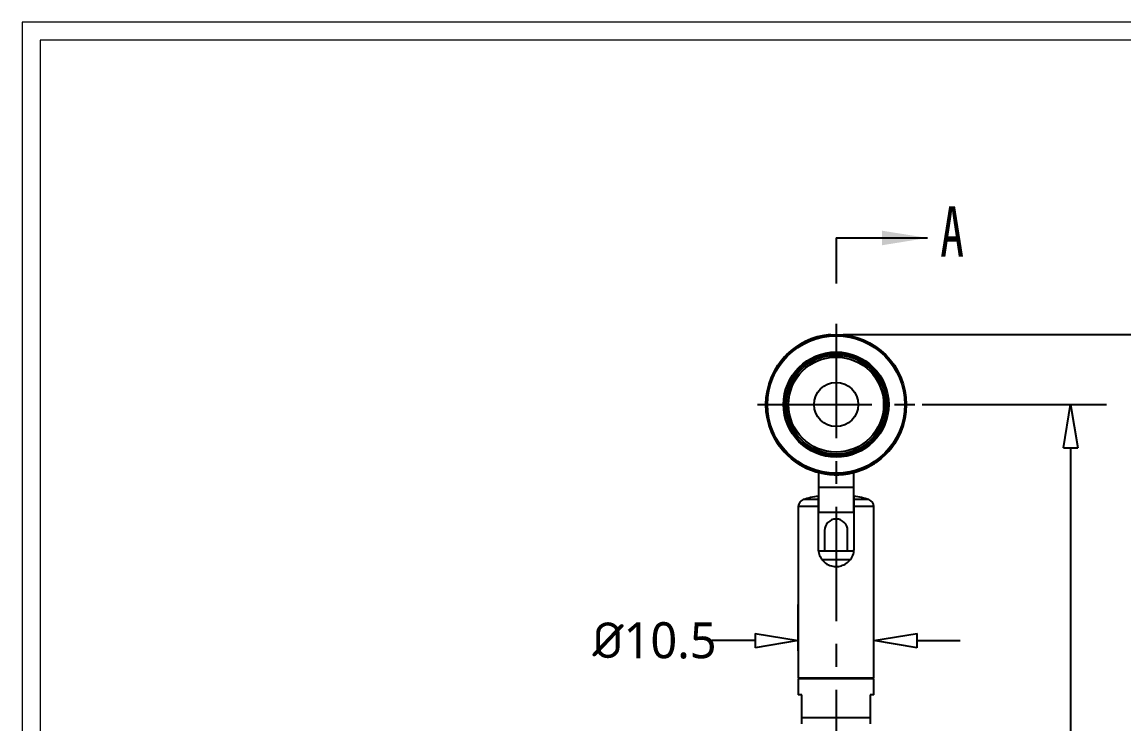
# Model space of a CAD drawing. Header units: millimetres. Extents: x 1036 to 1814, y -113 to 289.
# Drawn here: x 1036.3 to 1189.3, y 191.9 to 289.4 of the extents above; entities that cross this region are included whole.
import ezdxf

# ---------------------------------------------------------------- set-up
doc = ezdxf.new("R2010")
doc.units = ezdxf.units.MM
doc.linetypes.add('CENTER', pattern=[50.8, 31.75, -6.35, 6.35, -6.35])
doc.layers.get('0').update_dxf_attribs({"color": 8, "lineweight": 30})
doc.layers.get('Defpoints').update_dxf_attribs({"color": 6, "lineweight": 9})
for name, color, linetype, lineweight in [('CenterLine', 1, 'CENTER', 9), ('Dimension', 136, 'Continuous', 9), ('SolidLine', 7, 'Continuous', 30)]:
    doc.layers.add(name, color=color, linetype=linetype, lineweight=lineweight)
doc.styles.add('SLDTEXTSTYLE5', font='TXT', dxfattribs={"width": 0.7})
doc.styles.get("Standard").update_dxf_attribs({"font": ''})
doc.styles.get('Standard').set_extended_font_data('Microsoft YaHei Light')
doc.dimstyles.new('DENGTECx1.5', dxfattribs={"dimtxt": 5, "dimasz": 6, "dimexe": 5, "dimexo": 1, "dimgap": 0.5, "dimtad": 0, "dimdec": 1, "dimzin": 0, "dimdsep": 46, "dimtxsty": 'Standard', "dimblk": 'CLOSEDBLANK', "dimcen": 1, "dimadec": 0, "dimazin": 3, "dimtfac": 1, "dimtdec": 1, "dimtofl": 0, "dimtmove": 0, "dimatfit": 3, "dimldrblk": 'CLOSEDBLANK', "dimfxl": 1, "dimtolj": 1, "dimtzin": 0, "dimarcsym": 0})

# ---------------------------------------------------------------- blocks, each defined once
blk = doc.blocks.new('_ClosedBlank')
at = {"color": 0, "linetype": 'ByBlock', "lineweight": -2}
for p, q in [((-1, 0.167), (0, 0)), ((-1, 0.167), (-1, -0.167)), ((0, 0), (-1, -0.167))]:
    blk.add_line(p, q, dxfattribs=at)
blk = doc.blocks.new('*D46')
at = {"layer": 'Defpoints', "color": 0, "lineweight": -3}
for p in [(1149.36, 246.03), (1193.02, 246.03), (1151.66, 95.58)]:
    blk.add_point(p, dxfattribs=at)
at = {"layer": 'Dimension', "color": 0, "lineweight": -2}
for p, q in [((1150.36, 246.03), (1198.02, 246.03)), ((1193.02, 240.03), (1193.02, 188.89)), ((1193.02, 101.58), (1193.02, 173.55)), ((1152.66, 95.58), (1198.02, 95.58))]:
    blk.add_line(p, q, dxfattribs=at)
at = {"layer": 'Dimension', "color": 0, "lineweight": -2, "xscale": 6, "yscale": 6, "zscale": 6}
for p, rotation in [((1193.02, 246.03), 90), ((1193.02, 95.58), 270)]:
    blk.add_blockref('_ClosedBlank', p, dxfattribs=dict(at, rotation=rotation))
at = {"layer": 'Dimension', "color": 0, "lineweight": -3, "insert": (1193.02, 181.22), "char_height": 5, "attachment_point": 5, "rotation": 90}
blk.add_mtext('\\A1;150.5', dxfattribs=at)
blk = doc.blocks.new('*D48')
at = {"layer": 'Defpoints', "color": 0, "lineweight": -3}
for p in [(1144.11, 203.5), (1144.11, 201.07), (1154.61, 201.07)]:
    blk.add_point(p, dxfattribs=at)
at = {"layer": 'Dimension', "color": 0, "lineweight": -2}
for p, q in [((1144.11, 202.07), (1144.11, 208.5)), ((1154.61, 202.07), (1154.61, 208.5)), ((1138.11, 203.5), (1132.11, 203.5)), ((1160.61, 203.5), (1166.61, 203.5))]:
    blk.add_line(p, q, dxfattribs=at)
at = {"layer": 'Dimension', "color": 0, "lineweight": -2, "xscale": 6, "yscale": 6, "zscale": 6}
blk.add_blockref('_ClosedBlank', (1144.11, 203.5), dxfattribs=at)
at = {"layer": 'Dimension', "color": 0, "lineweight": -2, "xscale": 6, "yscale": 6, "zscale": 6, "rotation": 180}
blk.add_blockref('_ClosedBlank', (1154.61, 203.5), dxfattribs=at)
at = {"layer": 'Dimension', "color": 0, "lineweight": -3, "insert": (1124.14, 203.5), "char_height": 5, "attachment_point": 5}
blk.add_mtext('\\A1;{\\fISOCPEUR|b0|i0|c134|p34;%%C}10.5', dxfattribs=at)
blk = doc.blocks.new('*D51')
at = {"layer": 'Defpoints', "color": 0, "lineweight": -3}
for p in [(1160.3, 236.28), (1151.66, 95.58), (1181.92, 95.58)]:
    blk.add_point(p, dxfattribs=at)
at = {"layer": 'Dimension', "color": 0, "lineweight": -2}
for p, q in [((1161.3, 236.28), (1186.92, 236.28)), ((1181.92, 230.28), (1181.92, 173.37)), ((1181.92, 101.58), (1181.92, 157.75)), ((1152.66, 95.58), (1186.92, 95.58))]:
    blk.add_line(p, q, dxfattribs=at)
at = {"layer": 'Dimension', "color": 0, "lineweight": -2, "xscale": 6, "yscale": 6, "zscale": 6}
for p, rotation in [((1181.92, 236.28), 90), ((1181.92, 95.58), 270)]:
    blk.add_blockref('_ClosedBlank', p, dxfattribs=dict(at, rotation=rotation))
at = {"layer": 'Dimension', "color": 0, "lineweight": -3, "insert": (1181.92, 165.56), "char_height": 5, "attachment_point": 5, "rotation": 90}
blk.add_mtext('\\A1;140.7', dxfattribs=at)

msp = doc.modelspace()

# ---------------------------------------------------------------- linework, layer by layer
at = {"layer": 'CenterLine', "lineweight": -3, "ltscale": 0.5}
for p, q in [((1149.36, 247.48), (1149.36, 94.22)), ((1138.43, 236.28), (1160.3, 236.28))]:
    msp.add_line(p, q, dxfattribs=at)
at = {"layer": 'Defpoints'}
for points in [[(1479.31, -23.09), (1479.31, 289.4), (1036.31, 289.4), (1036.31, -23.09)], [(1476.81, -20.59), (1476.81, 286.9), (1038.81, 286.9), (1038.81, -20.59)]]:
    msp.add_lwpolyline(points, close=True, dxfattribs=at)
at = {"layer": 'Dimension', "lineweight": -3}
for q in [(1149.36, 253.07), (1162.06, 259.42)]:
    msp.add_line((1149.36, 259.42), q, dxfattribs=at)
msp.add_solid([(1162.06, 259.42), (1155.71, 260.43), (1155.71, 258.4)], dxfattribs=at)
at = {"layer": 'SolidLine', "color": 7, "linetype": 'Continuous', "lineweight": 25}
for p, q in [((1146.96, 224.78), (1146.96, 226.83)), ((1151.76, 226.83), (1151.76, 224.78)), ((1146.86, 223.57), (1146.86, 223.08)), ((1151.76, 224.78), (1146.96, 224.78)), ((1146.96, 221.31), (1146.96, 224.78)), ((1151.76, 224.78), (1151.76, 221.31)), ((1151.86, 223.08), (1151.86, 223.57)), ((1144.11, 222.12), (1144.11, 198.28)), ((1146.86, 222.12), (1146.86, 216.28)), ((1151.86, 216.28), (1151.86, 222.12)), ((1154.61, 198.28), (1154.61, 222.12)), ((1146.96, 221.31), (1146.86, 221.31)), ((1151.76, 221.31), (1146.96, 221.31)), ((1151.86, 221.31), (1151.76, 221.31)), ((1147.76, 218.78), (1147.76, 215.98)), ((1150.96, 215.98), (1150.96, 218.78)), ((1146.9, 215.98), (1151.86, 215.98)), ((1147.35, 214.78), (1151.34, 214.78)), ((1154.61, 198.28), (1144.11, 198.28)), ((1144.11, 198.18), (1144.11, 195.98)), ((1154.61, 198.18), (1144.11, 198.18)), ((1145.36, 198.28), (1145.36, 198.18)), ((1153.36, 198.18), (1153.36, 198.28)), ((1154.61, 195.98), (1154.61, 198.18)), ((1144.61, 195.98), (1144.11, 195.98)), ((1144.61, 192.78), (1144.61, 195.98)), ((1154.61, 195.98), (1154.11, 195.98)), ((1154.11, 195.98), (1154.11, 192.78)), ((1154.11, 192.78), (1144.61, 192.78))]:
    msp.add_line(p, q, dxfattribs=at)
at = {"layer": 'SolidLine', "color": 8, "linetype": 'Continuous', "lineweight": 25}
for p, q in [((1146.86, 222.12), (1144.11, 222.12)), ((1146.86, 223.08), (1144.81, 223.08)), ((1153.92, 223.08), (1151.86, 223.08)), ((1154.61, 222.12), (1151.86, 222.12))]:
    msp.add_line(p, q, dxfattribs=at)
at = {"layer": 'SolidLine', "color": 7, "linetype": 'Continuous', "lineweight": 25}
for radius in [9.75, 9.55, 7.3, 7.1, 6.87, 6.6, 3.07]:
    msp.add_circle((1149.36, 236.28), radius, dxfattribs=at)
for centre, radius, start, end in [((1149.36, 236.28), 9.75, 94.5785, 180), ((1149.36, 236.28), 9.75, 180, 4.5785), ((1149.36, 208.78), 15, 99.5941, 107.6722), ((1149.36, 208.78), 15, 72.3278, 80.4059), ((1145.11, 222.12), 1, 107.6722, 180), ((1153.61, 222.12), 1, 0, 72.3278), ((1149.36, 218.78), 1.6, 0, 180)]:
    msp.add_arc(centre, radius, start, end, dxfattribs=at)
for points, knots in [([(1146.86, 223.08), (1146.86, 223.06), (1146.86, 223), (1146.86, 222.82), (1146.86, 222.52), (1146.86, 222.27), (1146.86, 222.14), (1146.86, 222.12)], [0, 0, 0, 0, 0.153858, 0.433365, 0.714232, 0.960531, 1, 1, 1, 1]), ([(1151.86, 222.12), (1151.86, 222.13), (1151.86, 222.24), (1151.86, 222.45), (1151.86, 222.72), (1151.86, 222.94), (1151.86, 223.04), (1151.86, 223.07), (1151.86, 223.08)], [0, 0, 0, 0, 0.0237618, 0.2458322, 0.468668, 0.7060294, 0.9705713, 1, 1, 1, 1]), ([(1146.86, 216.28), (1146.89, 216.02), (1146.94, 215.5), (1147.31, 214.79), (1147.89, 214.2), (1148.66, 213.83), (1149.51, 213.74), (1150.29, 213.92), (1150.97, 214.32), (1151.52, 214.93), (1151.82, 215.63), (1151.85, 216.11), (1151.86, 216.28)], [0, 0, 0, 0, 0.098816, 0.197337, 0.303203, 0.415283, 0.519945, 0.616386, 0.714308, 0.820857, 0.932971, 1, 1, 1, 1]), ([(1147.37, 214.78), (1147.53, 214.78), (1147.86, 214.78), (1148.43, 214.78), (1149.05, 214.78), (1149.66, 214.78), (1150.23, 214.78), (1150.76, 214.78), (1151.14, 214.78), (1151.3, 214.78), (1151.33, 214.78)], [0, 0, 0, 0, 0.121783, 0.268272, 0.419639, 0.556083, 0.696669, 0.829886, 0.967766, 1, 1, 1, 1]), ([(1144.61, 191.92), (1144.61, 191.93), (1144.61, 191.93), (1144.61, 192.07), (1144.61, 192.32), (1144.61, 192.59), (1144.61, 192.76), (1144.61, 192.78)], [0, 0, 0, 0, 0.16412, 0.371218, 0.652966, 0.942173, 1, 1, 1, 1]), ([(1154.11, 192.78), (1154.11, 192.76), (1154.11, 192.59), (1154.11, 192.32), (1154.11, 192.07), (1154.11, 191.94), (1154.11, 191.93), (1154.11, 191.93)], [0, 0, 0, 0, 0.057827, 0.340349, 0.628765, 0.829819, 1, 1, 1, 1])]:
    msp.add_open_spline(points, degree=3, knots=knots, dxfattribs=at)

# ---------------------------------------------------------------- texts
at = {"layer": 'Dimension', "lineweight": -3, "insert": (1163.8, 263.8), "char_height": 7, "attachment_point": 1, "style": 'SLDTEXTSTYLE5'}
msp.add_mtext('A', dxfattribs=at)

# ---------------------------------------------------------------- dimensions: what is measured, and where the dimension line sits
at = {"layer": 'Dimension', "lineweight": -3}
for base, p1, p2, picture, middle in [((1193.0184, 246.0344), (1151.6617, 95.5792), (1149.363, 246.0344), '*D46', (1193.0184, 181.2165)), ((1181.92, 95.58), (1160.3, 236.28), (1151.66, 95.58), '*D51', (1181.92, 165.56))]:
    dim = msp.add_linear_dim(base=base, p1=p1, p2=p2, angle=90, dimstyle='DENGTECx1.5', dxfattribs=at)
    dim.commit()
    dim.dimension.update_dxf_attribs({"geometry": picture, "text_midpoint": middle, "dimtype": 160})
dim = msp.add_linear_dim(base=(1144.11, 203.5), p1=(1154.61, 201.07), p2=(1144.11, 201.07), text='{\\fISOCPEUR|b0|i0|c134|p34;%%C}<>', dimstyle='DENGTECx1.5', dxfattribs=at)
dim.commit()
dim.dimension.update_dxf_attribs({"geometry": '*D48', "text_midpoint": (1124.14, 203.5)})

doc.saveas('drawing.dxf')
